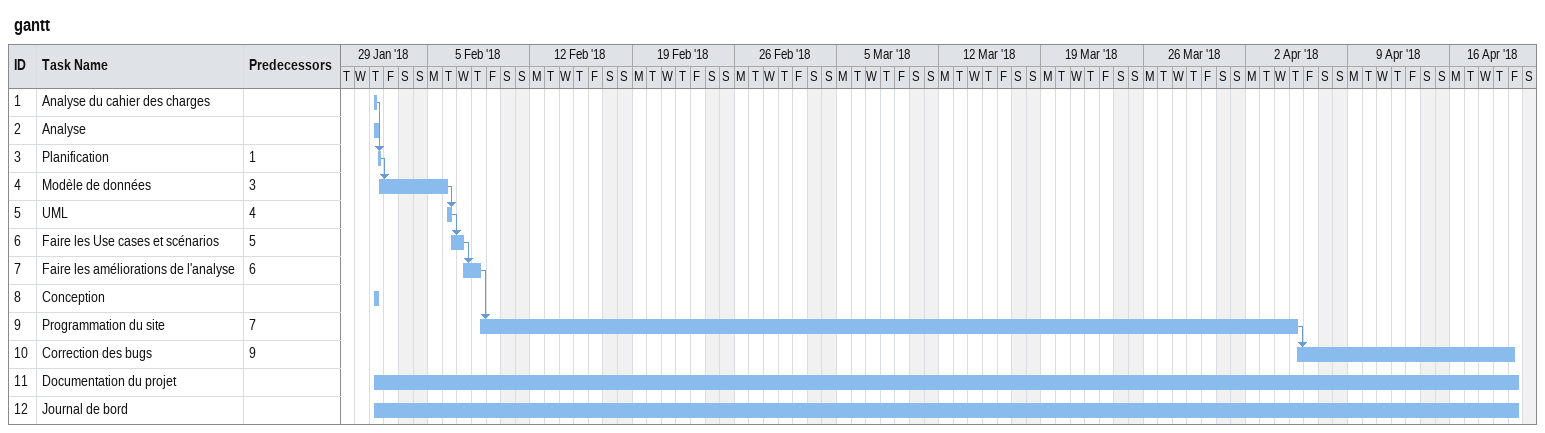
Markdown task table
gantt

| ID | Task | Start | Finish | Predecessors |
|---|---|---|---|---|
| 1 | Analyse du cahier des charges | 2018-02-01 | 2018-02-01 |  |
| 2 | Analyse | 2018-02-01 | 2018-02-01 |  |
| 3 | Planification | 2018-02-01 | 2018-02-01 | 1 |
| 4 | Modèle de données | 2018-02-01 | 2018-02-06 | 3 |
| 5 | UML | 2018-02-06 | 2018-02-06 | 4 |
| 6 | Faire les Use cases et scénarios | 2018-02-06 | 2018-02-07 | 5 |
| 7 | Faire les améliorations de l'analyse | 2018-02-07 | 2018-02-08 | 6 |
| 8 | Conception | 2018-02-01 | 2018-02-01 |  |
| 9 | Programmation du site | 2018-02-08 | 2018-04-05 | 7 |
| 10 | Correction des bugs | 2018-04-05 | 2018-04-20 | 9 |
| 11 | Documentation du projet | 2018-02-01 | 2018-04-20 |  |
| 12 | Journal de bord | 2018-02-01 | 2018-04-20 |  |
